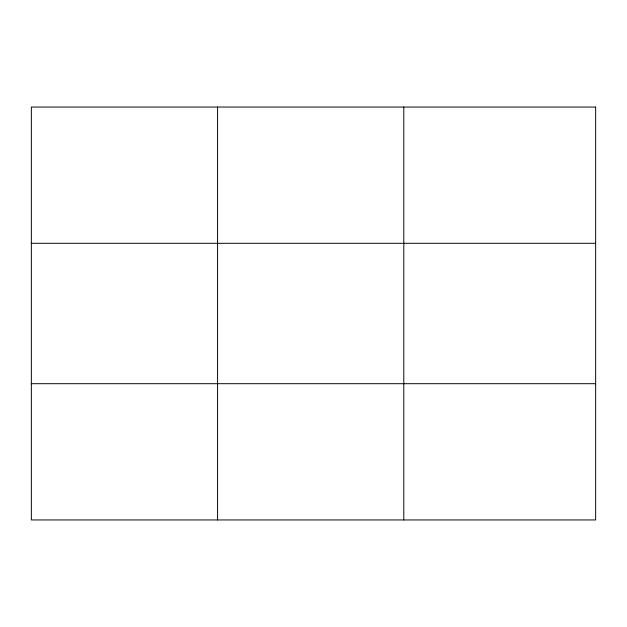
<?xml version="1.0" encoding="UTF-8"?>
<svg xmlns="http://www.w3.org/2000/svg" width="627" height="627" viewBox="0 0 627 627"><rect width="100%" height="100%" fill="white"/><g stroke="black" fill="none" stroke-linecap="round" stroke-linejoin="round"><path stroke-width="0.94" d="M217.569 107.052L217.569 519.948M403.788 107.052L403.788 519.948M31.35 243.307L595.65 243.307M31.35 383.693L595.65 383.693M595.65 107.052L595.65 519.948L31.35 519.948L31.35 107.052L595.65 107.052"/></g></svg>
